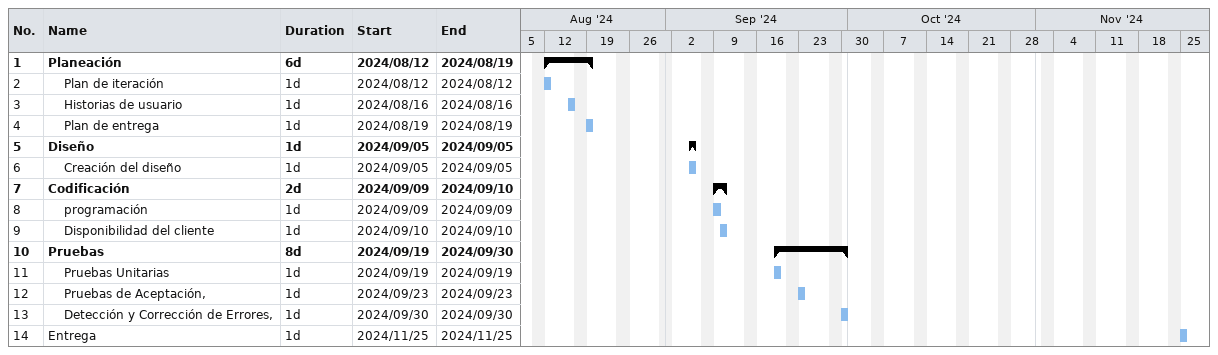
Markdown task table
| ID | Level | Task | Duration | Start | Finish |
|---|---|---|---|---|---|
| 1 | 1 | **Planeación** | 6d | 2024-08-12 | 2024-08-19 |
| 2 | 2 | Plan de iteración | 1d | 2024-08-12 | 2024-08-12 |
| 3 | 2 | Historias de usuario | 1d | 2024-08-16 | 2024-08-16 |
| 4 | 2 | Plan de entrega | 1d | 2024-08-19 | 2024-08-19 |
| 5 | 1 | **Diseño** | 1d | 2024-09-05 | 2024-09-05 |
| 6 | 2 | Creación del diseño | 1d | 2024-09-05 | 2024-09-05 |
| 7 | 1 | **Codificación** | 2d | 2024-09-09 | 2024-09-10 |
| 8 | 2 | programación | 1d | 2024-09-09 | 2024-09-09 |
| 9 | 2 | Disponibilidad del cliente | 1d | 2024-09-10 | 2024-09-10 |
| 10 | 1 | **Pruebas** | 8d | 2024-09-19 | 2024-09-30 |
| 11 | 2 | Pruebas Unitarias | 1d | 2024-09-19 | 2024-09-19 |
| 12 | 2 | Pruebas de Aceptación, | 1d | 2024-09-23 | 2024-09-23 |
| 13 | 2 | Detección y Corrección de Errores, | 1d | 2024-09-30 | 2024-09-30 |
| 14 | 1 | Entrega | 1d | 2024-11-25 | 2024-11-25 |
